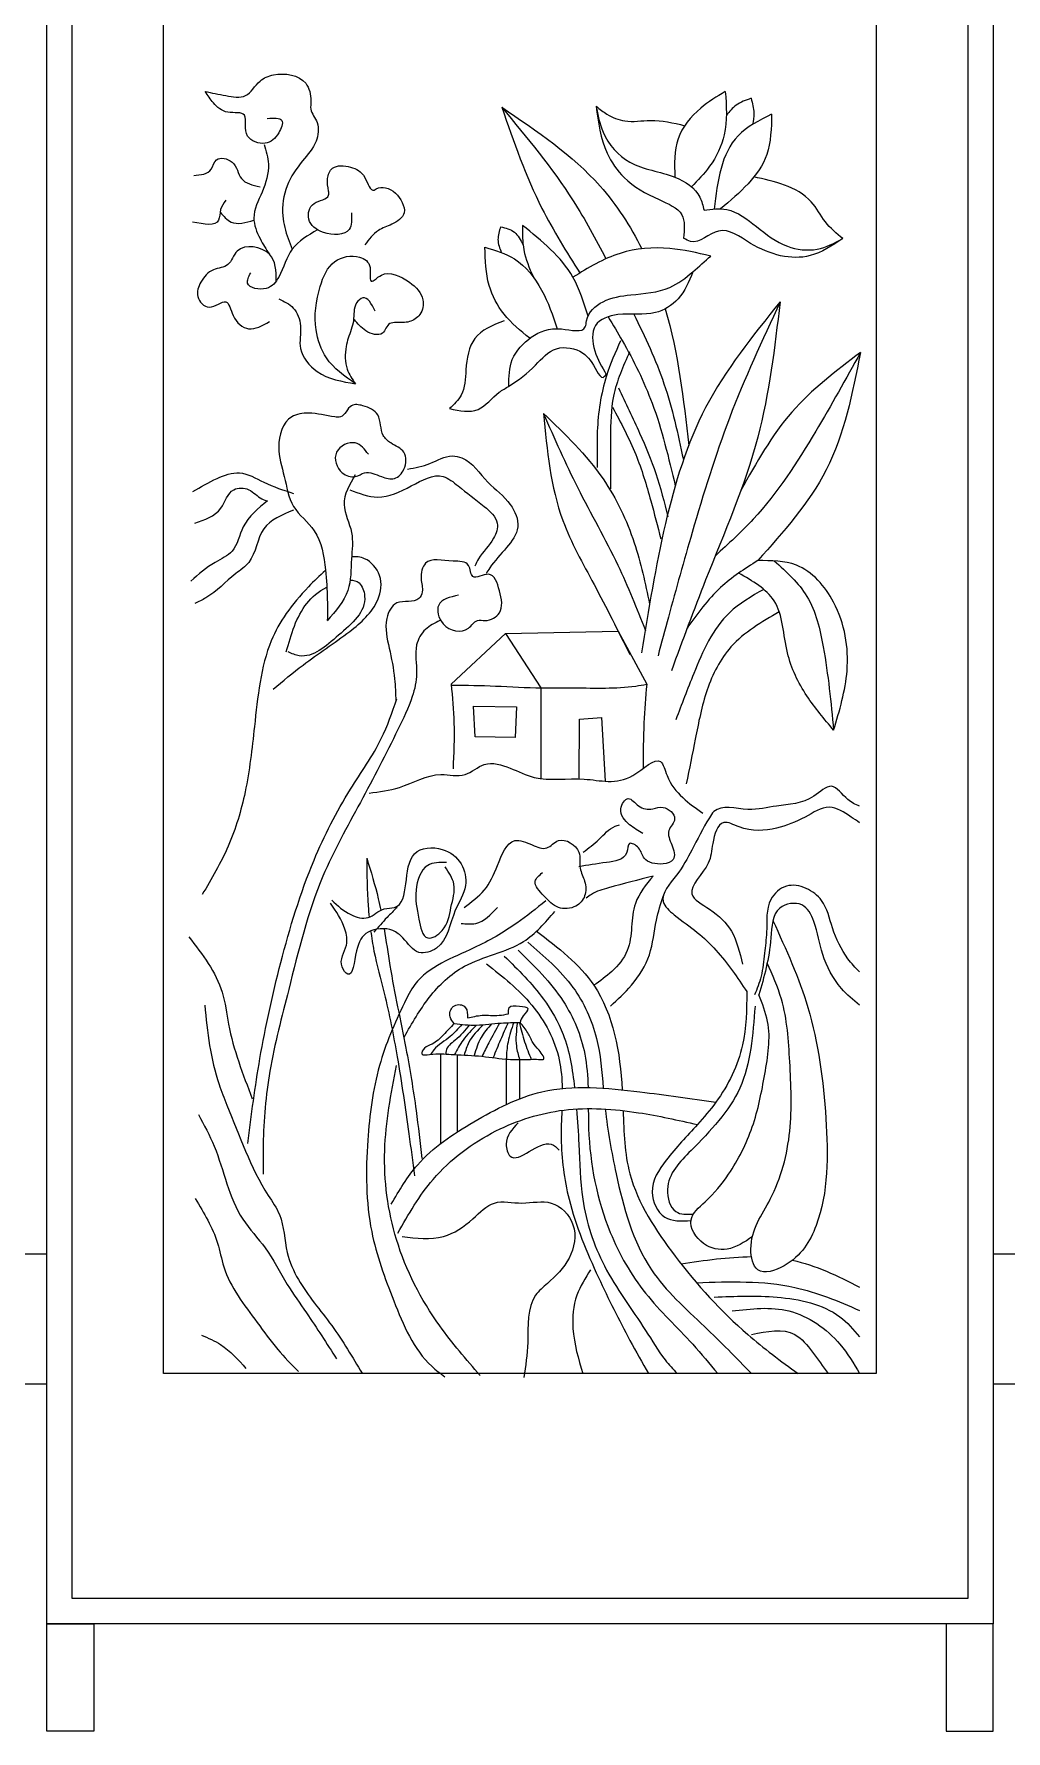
# Model space of a CAD drawing. Extents: x -66030 to 95157, y -13132 to 45879.
# Drawn here: x 17836 to 18603, y 3792 to 5132 of the extents above; entities that cross this region are included whole.
import ezdxf

# ---------------------------------------------------------------- set-up
doc = ezdxf.new("R2010")
doc.units = 0
doc.header["$LTSCALE"] = 100
doc.header["$MEASUREMENT"] = 0
doc.layers.add('7', color=105, linetype='CONTINUOUS')

msp = doc.modelspace()

# ---------------------------------------------------------------- linework, layer by layer
at = {"layer": '7'}
for p, q in [((18266.3, 4543.6), (18266.4, 4590.8)), ((18266.4, 4590.8), (18283.8, 4592.2)), ((18283.8, 4592.2), (18286.7, 4541.8)), ((18156.6, 4326.6), (18156.6, 4255.6)), ((18170, 4325.9), (18170, 4265)), ((18208.6, 4322.5), (18208.6, 4286.6)), ((18219.1, 4322), (18219.1, 4291.1))]:
    msp.add_line(p, q, dxfattribs=at)
for points in [[(17846, 5938), (18592.9, 5938), (18592.9, 3876.5), (17846, 3876.5)], [(17866, 5918), (18572.9, 5918), (18572.9, 3896.5), (17866, 3896.5)], [(17938.2, 5562.4), (18500.7, 5562.4), (18500.7, 4074.1), (17938.2, 4074.1)], [(17825.7, 4066.1), (17846, 4066.1), (17846, 4168.5), (17825.7, 4168.5)], [(18592.9, 4066.1), (18613.3, 4066.1), (18613.3, 4168.5), (18592.9, 4168.5)], [(17846, 3876.5), (17883, 3876.5), (17883, 3791.9), (17846, 3791.9)], [(18592.9, 3876.5), (18555.9, 3876.5), (18555.9, 3791.9), (18592.9, 3791.9)]]:
    msp.add_lwpolyline(points, close=True, dxfattribs=at)
for points in [[(18208.1, 4658.4), (18165.1, 4618.4)], [(18208.1, 4658.4), (18297, 4660.3)], [(18208.1, 4658.4), (18235.8, 4615.5)], [(18297, 4660.3), (18319.5, 4618.4)], [(18182.8, 4601.2), (18216.7, 4600.5), (18215.6, 4576.3), (18184.2, 4577), (18182.8, 4601.2)]]:
    msp.add_lwpolyline(points, dxfattribs=at)
for points in [[(17970.9, 5086.4), (17987.3, 5083.1), (18002.8, 5083.1), (18014.3, 5094.6), (18025, 5099.5), (18050.3, 5092.9), (18054.4, 5079), (18054.4, 5072.5), (18059.3, 5061.8), (18058.5, 5047.1), (18047.9, 5031.6), (18035.6, 5011.9), (18032.3, 4988.2), (18036.4, 4970.2), (18039.7, 4962)], [(18020, 5065.1), (18031.5, 5063.5), (18029, 5053.7), (18018.4, 5045.5), (18004.5, 5051.2), (18002.8, 5060.2), (18002, 5067.6), (17988.9, 5070), (17977.5, 5077.4), (17970.9, 5086.4)], [(18381.5, 5086.4), (18362.1, 5073.2), (18344.2, 5049.1), (18341.8, 5018.7)], [(18381.5, 5086.4), (18380.7, 5052.2), (18369.1, 5027.3), (18354.8, 5011.1)], [(18401.8, 5081), (18390.1, 5075.5), (18382.4, 5067.8)], [(18279.6, 5074.7), (18288.2, 5037.8), (18301.6, 5018.5), (18329.2, 5001), (18347.2, 4989), (18348.6, 4970.6)], [(18279.6, 5074.7), (18285, 5054.4), (18306.2, 5030.5), (18341.8, 5018.7), (18361.5, 5002.9), (18364.7, 4992.7)], [(18279.6, 5074.7), (18288.1, 5068.5), (18302.1, 5063.1), (18322.4, 5063.6), (18349.4, 5059.4)], [(18418.1, 5068.5), (18391.6, 5051.4), (18372.6, 4993.6)], [(18418.1, 5068.5), (18414.2, 5036.6), (18377.8, 4993.7)], [(18017.6, 5044.6), (18020.9, 5029.1), (18015.9, 5007), (18009.4, 4986.5), (18014.3, 4970.2), (18021.7, 4957.9)], [(17961.9, 5020.1), (17975.8, 5025), (17979.9, 5032.4), (17992.2, 5030.7), (17999.6, 5017.6), (18014.3, 5011.1)], [(18086.4, 4990.6), (18084.7, 4977.5), (18064.3, 4975.1), (18052.8, 4985.7), (18056.9, 4998), (18068.4, 5004.6), (18068.4, 5007.8), (18067.5, 5017.6), (18071.6, 5025.8), (18085.6, 5026.6), (18097, 5018.5), (18104.4, 5008.6), (18106, 5009.5), (18113.4, 5010.3), (18126.5, 4998.8), (18128.1, 4990.6), (18118.3, 4981.6), (18107.7, 4976.7), (18097, 4965.3)], [(18474.3, 4970.2), (18460.5, 4983.5), (18449.4, 4999.2), (18428.2, 5012.5), (18404, 5018.9)], [(17987.3, 5000.5), (17983.2, 4993.1), (17981.6, 4984.9), (17961.1, 4983.3)], [(17982.8, 4991), (17991.4, 4983.3), (18009.5, 4984.7)], [(18364.7, 4992.7), (18382.6, 4993.2), (18406.1, 4979.8), (18430.5, 4964.2), (18454, 4961.9), (18474.3, 4970.2)], [(18059.7, 4977.1), (18039.7, 4962), (18029, 4939.9), (18019.2, 4930.9), (18004.5, 4935), (18006.9, 4943.2)], [(18204.2, 4979.6), (18202.1, 4969.4), (18204.7, 4959.3)], [(18204.2, 4979.6), (18215, 4975.3), (18221.9, 4965.3)], [(18221.4, 4980.7), (18222.5, 4961.3), (18229.8, 4940.2)], [(18273.2, 4909), (18261.3, 4939.8), (18221.4, 4980.7)], [(18474.3, 4970.2), (18448.5, 4956.8), (18401.5, 4966.5), (18376.2, 4976.2), (18354.1, 4967.9), (18348.6, 4970.6)], [(18027, 4936.6), (18021.7, 4957.9), (17996.3, 4960.4), (17988.9, 4949.7), (17977.5, 4945.6), (17967.6, 4935.8), (17965.2, 4924.4), (17974.2, 4916.2), (17987.3, 4920.3), (17993, 4909.6), (18005.3, 4899), (18021.7, 4904.7)], [(18191.8, 4963.4), (18215, 4954.3), (18236.5, 4929.6), (18248.9, 4899.1)], [(18227.1, 4891.5), (18206.9, 4910.7), (18195.1, 4933.3), (18191.8, 4963.4)], [(18370, 4956.5), (18337.7, 4962.4), (18298.4, 4958.6), (18261.3, 4939.8)], [(18089.6, 4855.6), (18066.7, 4876.1), (18058.5, 4898.2), (18061.8, 4932.5), (18073.3, 4952.2), (18092.9, 4955.5), (18101.1, 4947.3), (18102.7, 4936.6), (18104.4, 4937.5), (18110.1, 4941.5), (18132.2, 4935.8), (18142.9, 4921.9), (18140.4, 4910.4), (18132.2, 4904.7), (18121.6, 4903.9), (18116.7, 4903.1), (18110.9, 4895.7), (18097.8, 4897.4), (18088.8, 4906.4)], [(18210.7, 4853.7), (18213.4, 4874.7), (18228.4, 4892.4), (18252.1, 4898.9), (18271, 4900.5), (18272, 4905.4), (18285, 4920.4), (18307, 4925.8), (18337.7, 4931.7), (18356, 4944.1), (18370, 4956.5)], [(18355.9, 4944), (18344.2, 4922.6), (18326.4, 4911.8), (18296.8, 4910.2), (18279, 4901.6), (18278.5, 4881.7), (18287.6, 4862.9)], [(18029, 4922.7), (18040.5, 4915.4), (18046.2, 4901.4), (18046.2, 4883.4), (18059.3, 4865.4), (18089.6, 4855.6)], [(18105.2, 4912.9), (18095.4, 4923.5), (18090.5, 4919.4), (18088, 4905.5), (18083.9, 4891.6), (18082.3, 4885.1), (18083.1, 4867.1), (18089.6, 4855.6)], [(18424.7, 4920.2), (18366, 4836.9), (18334.3, 4745.3), (18315.5, 4643.2)], [(18424.7, 4920.2), (18384.8, 4828.6), (18355.4, 4738.3), (18336.6, 4671.4), (18328.4, 4640.9)], [(18424.7, 4920.2), (18407.1, 4813.4), (18366, 4700.7), (18339, 4629.1)], [(18206.9, 4905.4), (18183.8, 4891.4), (18176.8, 4866.6), (18173, 4846.7), (18163.8, 4836)], [(18163.8, 4836), (18186.4, 4835.4), (18203.1, 4848.9), (18210.7, 4853.7), (18231.7, 4870.4), (18248.3, 4883.3), (18268.8, 4880.1), (18280.1, 4865.6), (18285, 4860.7), (18287.6, 4862.9)], [(18298.8, 4889.6), (18287.7, 4861.8), (18280.5, 4818.1), (18280.5, 4789.5)], [(18306, 4880.9), (18293.3, 4845.9), (18290.9, 4813.3), (18290.9, 4772.8)], [(18488.2, 4880.3), (18452.9, 4818.1), (18403.6, 4748.8), (18373.7, 4719.9)], [(18488.2, 4880.3), (18434.1, 4833.3), (18393.8, 4771.4)], [(18488.2, 4880.3), (18461.1, 4787.6), (18407.1, 4716)], [(18297.2, 4852.3), (18313.9, 4816.5), (18326.7, 4784.7), (18336.2, 4750.6)], [(18099.8, 4800), (18089.5, 4808.9), (18074.7, 4801.5), (18079.2, 4785.3), (18089.5, 4782.4), (18096.8, 4785.3), (18110.1, 4782.4), (18120.4, 4780.9), (18127.8, 4788.2), (18127.8, 4801.5), (18117.5, 4808.9), (18111.6, 4814.8), (18107.2, 4831), (18095.4, 4838.3), (18086.5, 4838.3), (18077.7, 4829.5), (18073.3, 4829.5), (18052.6, 4832.4), (18039.3, 4829.5), (18029, 4805.9), (18033.4, 4782.4), (18040.8, 4758.8), (18057, 4739.6), (18065.9, 4708.7), (18067.4, 4685.1), (18067.4, 4668.9)], [(18292.5, 4837.2), (18310.8, 4799.8), (18322.7, 4763.3), (18330.6, 4733.1)], [(18238, 4832.2), (18265, 4773.5), (18296.7, 4712.4), (18318.4, 4660.9)], [(18238, 4832.2), (18253.3, 4747.7), (18277.9, 4697.2), (18306.1, 4642)], [(18238, 4832.2), (18285, 4780.5), (18309.6, 4730.1), (18321.8, 4681.7)], [(18130.8, 4788.2), (18148.4, 4792.7), (18166.1, 4798.6), (18173.5, 4797.1), (18194.2, 4777.9), (18211.8, 4760.3), (18217.7, 4742.6), (18208.9, 4726.4), (18195.6, 4710.2), (18192.7, 4705.7)], [(17961.2, 4770.6), (17980.4, 4780.9), (17998.1, 4785.3), (18017.2, 4777.9), (18040.8, 4769.1)], [(18089.5, 4783.8), (18080.6, 4760.3), (18086.5, 4738.2), (18086.5, 4717.5), (18083.6, 4692.5), (18067.2, 4668.5)], [(18085.1, 4772), (18107.2, 4766.1), (18133.7, 4775), (18158.8, 4782.4), (18170.6, 4775), (18191.2, 4758.8), (18201.5, 4745.5), (18198.6, 4733.7), (18186.8, 4717.5), (18183.8, 4711.6)], [(17962.7, 4745.5), (17983.3, 4757.3), (17993.6, 4772), (18005.4, 4772), (18015.8, 4764.7), (18020.2, 4763.2)], [(18020.2, 4763.2), (18001, 4742.6), (17992.2, 4723.4), (17978.9, 4714.6), (17959.7, 4699.8)], [(18040.8, 4755.8), (18017.2, 4741.1), (18005.4, 4714.6), (17995.1, 4705.7), (17971.5, 4686.6), (17962.7, 4682.2)], [(18171, 4688.7), (18155.3, 4680.9), (18158.8, 4666.1), (18178.8, 4662.6), (18185.8, 4668.7), (18191.9, 4668.7), (18203.2, 4674.8), (18203.2, 4692.2), (18194.5, 4705.2), (18182.3, 4703.5), (18178.8, 4712.2), (18166.6, 4715.6), (18144.9, 4713.9), (18141.4, 4701.7), (18142.3, 4691.3), (18139.7, 4686.1), (18122.3, 4682.6), (18114.4, 4670.4), (18116.2, 4646.9), (18120.5, 4622.6), (18121.4, 4605.2)], [(18407.1, 4716), (18377.8, 4694.8), (18351.3, 4662.5)], [(18467, 4582.2), (18445.9, 4609.2), (18430.6, 4643.2), (18420, 4684.3), (18392.1, 4706.1)], [(18467, 4582.2), (18477.6, 4629.1), (18467, 4683.1), (18437.6, 4712.4), (18407.1, 4716)], [(18420.2, 4715.8), (18445.9, 4687.8), (18458.8, 4647.9), (18467, 4582.2)], [(18411.9, 4693.3), (18384.8, 4674.9), (18356.6, 4626.8), (18342.5, 4590.4)], [(18156.2, 4668.7), (18144.9, 4661.7), (18137.9, 4649.5), (18137.9, 4626.9), (18134.4, 4608.6), (18123.1, 4582.6), (18093.5, 4525.1), (18063.9, 4466.9), (18036.9, 4377.3), (18022.1, 4312.9), (18016.8, 4255), (18016.8, 4231.6)], [(18424.1, 4675.5), (18386, 4647.9), (18367.2, 4613.9), (18357.8, 4575.1), (18350.7, 4539.9)], [(18165.1, 4618.4), (18167.3, 4587.9), (18166.6, 4551.5)], [(18165.9, 4617.7), (18200.1, 4617), (18236.5, 4615.5), (18262.7, 4615.5), (18310.8, 4617), (18319.5, 4618.4)], [(18319.5, 4618.4), (18317.3, 4587.9), (18316.6, 4551.9)], [(18004.6, 4255.9), (18014.2, 4322.9), (18030.7, 4398.6), (18056.9, 4479.5), (18085.7, 4535.5), (18110, 4575.5), (18122.2, 4606.8)], [(18100.3, 4532.5), (18124.3, 4536.9), (18157.1, 4547.1), (18176.1, 4547.1), (18191.3, 4555.1), (18211.7, 4552.2), (18230.7, 4544.9), (18270, 4543.5), (18308.6, 4546.4), (18330.4, 4557.3), (18335.5, 4546.4), (18347.9, 4528.9), (18363.9, 4516.5)], [(18316.3, 4500.6), (18306, 4507.5), (18299.1, 4520.1), (18304.9, 4528.1), (18312.9, 4522.4), (18324.3, 4520.1), (18332.4, 4521.2), (18341.5, 4512.1), (18337, 4502.9), (18339.3, 4491.5), (18340.4, 4480), (18332.4, 4476.6), (18317.5, 4481.1), (18312.9, 4489.2), (18306, 4492.6), (18303.7, 4485.7), (18287.7, 4477.7), (18265.9, 4474.3)], [(18269.3, 4485.7), (18281.9, 4496), (18294.5, 4506.3), (18298, 4507.5)], [(18070.9, 4447.9), (18085.9, 4436.5), (18099.6, 4434.2), (18112.2, 4441), (18120.3, 4442.2), (18136.3, 4484.6), (18158.1, 4488), (18173, 4476.6), (18176.4, 4459.4), (18168.4, 4439.9), (18153.5, 4410.1), (18139.7, 4406.7), (18127.1, 4418.1), (18119.1, 4423.9), (18099.6, 4422.7), (18090.4, 4407.8), (18083.6, 4389.5), (18079, 4395.2), (18082.4, 4412.4), (18081.3, 4425), (18069.8, 4445.6)], [(18175.3, 4442.2), (18191.3, 4455.9), (18201.7, 4475.4), (18215.4, 4494.9), (18229.2, 4491.5), (18240.6, 4489.2), (18249.8, 4494.9), (18265.9, 4485.7), (18267, 4473.1), (18270.5, 4462.8), (18270.5, 4451.3), (18263.6, 4443.3), (18249.8, 4442.2), (18238.4, 4451.3), (18231.5, 4462.8), (18237.2, 4469.7)], [(18161.5, 4477.7), (18146.6, 4475.4), (18137.4, 4455.9), (18139.7, 4433), (18146.6, 4418.1), (18158.1, 4423.9), (18165, 4442.2), (18167.3, 4460.5), (18160.4, 4474.3)], [(18324.5, 4467), (18289.4, 4457.7), (18275.9, 4452.5), (18271.8, 4449.4)], [(18324.5, 4467), (18310.6, 4445.4), (18304.1, 4408.1), (18292, 4391.7), (18277.7, 4380.7)], [(18290.9, 4364.3), (18307.4, 4380.7), (18321.6, 4404.8), (18327.1, 4432.2), (18332.7, 4451.6)], [(18239.8, 4447.3), (18217, 4429.8), (18183, 4410.2), (18136.5, 4381.3), (18128.2, 4366.8), (18108.6, 4317.3), (18099.3, 4258.4), (18102.4, 4186.2), (18119.9, 4131.5), (18149.9, 4079.9), (18160.2, 4071.6)], [(18122.5, 4442.2), (18114.5, 4434.2), (18104.2, 4422.7)], [(18128.2, 4340), (18147.8, 4371), (18175.7, 4395.7), (18222.2, 4415.3), (18247, 4439.1)], [(18173, 4429.6), (18184.5, 4429.6), (18201.7, 4442.2)], [(18419.1, 4431.8), (18446.7, 4363.2), (18460.9, 4275.5), (18453.2, 4191.1), (18428, 4159.3), (18407.2, 4156), (18401.7, 4172.4), (18417, 4211.9), (18432.4, 4265.6), (18432.4, 4320.4), (18425.8, 4369.8), (18414.6, 4398.3)], [(17958.1, 4419), (17984.4, 4375.2), (17989.4, 4350.1), (18008.2, 4291.2)], [(18398.5, 4375.7), (18395.1, 4333.6), (18374.1, 4288.4), (18359.6, 4270.8), (18334.8, 4242.6), (18323.8, 4217.4), (18333.7, 4197.7), (18354.4, 4195)], [(18402.9, 4182.3), (18383, 4172.4), (18364.4, 4176.8), (18354.5, 4195.5), (18365.5, 4209.7), (18384.1, 4231.6), (18402.8, 4268.9), (18412.7, 4310.6), (18414.9, 4352.2), (18408, 4373.1)], [(17970.6, 4365.1), (17981.9, 4302.5), (17988.2, 4286.2), (18020.8, 4214.8), (18029.6, 4199.7), (18035.8, 4169.7), (18044.6, 4148.4), (18070.9, 4112), (18094.8, 4074.4)], [(18167.6, 4350.5), (18164.3, 4355.8), (18166.8, 4363.9), (18175.3, 4364.3), (18178.1, 4357.4), (18178.1, 4354.9)], [(18178.1, 4354.9), (18189.5, 4357), (18202.9, 4357), (18210.4, 4358.2)], [(18210.4, 4358.2), (18211, 4363.1), (18219.1, 4364.3), (18225.6, 4362.3), (18222, 4356.6), (18219.5, 4351.3)], [(18405, 4364.3), (18392.9, 4299.6), (18354.5, 4250.3), (18335.9, 4219.6), (18342.5, 4202), (18356.4, 4200)], [(18167.6, 4350.5), (18159, 4341.6), (18150.1, 4334.3), (18144, 4331), (18142, 4326.5), (18148.1, 4326.1), (18165.1, 4326.1), (18186.7, 4324.9), (18208.2, 4322.5), (18223.2, 4322.1), (18235.8, 4322.1), (18237.8, 4322.1), (18234.6, 4329.4), (18229.7, 4335.5), (18225.6, 4343.2), (18219.5, 4351.3)], [(18173.5, 4349.8), (18164.4, 4340.3), (18151.5, 4329.8), (18148.9, 4326.2)], [(18179.7, 4349.4), (18168.1, 4337.2), (18161.1, 4328.9), (18161, 4326.4)], [(18167.6, 4350.5), (18185, 4349.3), (18204.5, 4350.9), (18219.5, 4351.3)], [(18185.2, 4349.3), (18174.5, 4337.4), (18167.9, 4326)], [(18190.3, 4349.5), (18179.1, 4335.7), (18175.4, 4325.6)], [(18197.1, 4350.2), (18188.7, 4339.4), (18183.4, 4325.2)], [(18203.2, 4350.8), (18194.9, 4335.4), (18189.5, 4324.6)], [(18210, 4351.2), (18204.1, 4337.6), (18198.3, 4323.6)], [(18214.6, 4351.3), (18210, 4335.9), (18208.6, 4322.5)], [(18217.4, 4351.3), (18216.6, 4332.6), (18219.1, 4322)], [(18219, 4351.3), (18223.1, 4336.1), (18228.4, 4322.2)], [(18188.1, 4072.6), (18156.1, 4111.9), (18122, 4180), (18112.7, 4250.2), (18122, 4317.3)], [(18117.9, 4207.9), (18138.5, 4238.8), (18183, 4272.9), (18236.7, 4296.6), (18314.1, 4296.6), (18374.1, 4288.4)], [(17965.6, 4278.7), (17978.1, 4253.6), (18000.7, 4196), (18018.3, 4173.4), (18035.8, 4144.6), (18050.9, 4122.1), (18074.7, 4085.7)], [(18123, 4185.1), (18150.9, 4227.5), (18200.5, 4265.7), (18254.2, 4282.2), (18313.1, 4280.1), (18359.6, 4270.8)], [(18217.9, 4272.2), (18208.6, 4255.2), (18211.7, 4245.9), (18244.2, 4255.2), (18250.4, 4250.6)], [(17963.1, 4212.3), (17980.7, 4177.2), (17985.7, 4158.4), (18012, 4114.5), (18028.3, 4093.2), (18044.6, 4075.7)], [(18126.5, 4182.4), (18159, 4182.4), (18182.3, 4196.4), (18199.3, 4208.8), (18221, 4208.8), (18244.2, 4208.8), (18261.3, 4191.7), (18258.2, 4165.4), (18241.1, 4145.3), (18231.8, 4136), (18225.6, 4098.8), (18222.5, 4071)], [(18275.2, 4156.1), (18264.4, 4136), (18261.3, 4109.7), (18269, 4074.1)], [(18386.8, 4123.6), (18431.7, 4123.6), (18472, 4097.3), (18487.5, 4074.1)], [(17968.1, 4104.5), (17983.2, 4097), (18003.2, 4078.2)]]:
    msp.add_spline(points, degree=3, dxfattribs=at)
for points, knots in [([(18401.8, 5081), (18402.9, 5077.1), (18404.9, 5070.2), (18403.6, 5063.2), (18402.9, 5060.2)], [0, 0, 0, 0, 14.913245, 26.503463, 26.503463, 26.503463, 26.503463]), ([(18205.1, 5073.9), (18225, 5050), (18256.1, 5012.5), (18279.2, 4969.9), (18287.3, 4954.3)], [0, 0, 0, 0, 116.539736, 182.393713, 182.393713, 182.393713, 182.393713]), ([(18205.1, 5073.9), (18214.6, 5046.7), (18230.5, 5000.8), (18256.1, 4959.8), (18266.8, 4943.1)], [0, 0, 0, 0, 107.637029, 181.941232, 181.941232, 181.941232, 181.941232]), ([(18205.1, 5073.9), (18232.9, 5055.1), (18277.4, 5025.1), (18306.7, 4980.1), (18315.6, 4962.2)], [0, 0, 0, 0, 124.572089, 199.128408, 199.128408, 199.128408, 199.128408]), ([(18289, 4908.4), (18292.9, 4902.2), (18306, 4880.4), (18327.5, 4837), (18336.8, 4797.1), (18342, 4775)], [233.459978, 233.459978, 233.459978, 233.459978, 260.802118, 329.241673, 414.35237, 414.35237, 414.35237, 414.35237]), ([(18309.2, 4910.7), (18318.1, 4892.7), (18335.5, 4855.9), (18344.1, 4816), (18348.4, 4795.8)], [243.372102, 243.372102, 243.372102, 243.372102, 318.672041, 396.096665, 396.096665, 396.096665, 396.096665]), ([(18024.6, 4614.4), (18032.4, 4620.9), (18051.8, 4637.3), (18082.1, 4656.6), (18107.8, 4679.1), (18111.8, 4704.4), (18098.9, 4718.5), (18090.1, 4719.4), (18086.6, 4718.9)], [0, 0, 0, 0, 38.085529, 94.999164, 136.878022, 160.954936, 183.198204, 197.542353, 197.542353, 197.542353, 197.542353]), ([(18065.9, 4708.1), (18061.3, 4704.2), (18041.7, 4684.9), (18016.7, 4650.6), (18010.5, 4590), (18004.4, 4535.7), (17991, 4490.2), (17976, 4464.8), (17968.6, 4452.3)], [225.632482, 225.632482, 225.632482, 225.632482, 245.171458, 310.238721, 396.795521, 462.083889, 518.158695, 572.6973, 572.6973, 572.6973, 572.6973]), ([(18034.9, 4643.9), (18038.9, 4657.8), (18044.9, 4678.7), (18060.5, 4691.8), (18067, 4695.1)], [0, 0, 0, 0, 52.137686, 78.267031, 78.267031, 78.267031, 78.267031]), ([(18085.1, 4700.5), (18087.9, 4700.6), (18094, 4699.2), (18101.3, 4677.9), (18076.7, 4658.1), (18053.5, 4636.7), (18039.4, 4642.6), (18036.4, 4643.9)], [99.94283, 99.94283, 99.94283, 99.94283, 110.185556, 124.250485, 170.867216, 214.668948, 226.3556, 226.3556, 226.3556, 226.3556]), ([(18235.8, 4615.5), (18235.8, 4605.6), (18235.8, 4581.7), (18235.8, 4557.9), (18235.8, 4544)], [0, 0, 0, 0, 37.413002, 89.705362, 89.705362, 89.705362, 89.705362]), ([(18487.5, 4522.2), (18484.2, 4523.4), (18476.1, 4527.5), (18466, 4543.3), (18447.3, 4523.8), (18424.1, 4523.6), (18399.1, 4517), (18376.1, 4524.5), (18364.7, 4506.2), (18355.9, 4488.8), (18344.7, 4468.1), (18326.8, 4449), (18344, 4433.5), (18364.6, 4420.1), (18383.6, 4398.1), (18394.8, 4381.2), (18398.5, 4375.7)], [12.91702, 12.91702, 12.91702, 12.91702, 25.84168, 46.721737, 66.678078, 104.917043, 133.373666, 167.149363, 174.706951, 211.008443, 240.26881, 269.426621, 286.403193, 315.100553, 366.64291, 391.661562, 391.661562, 391.661562, 391.661562]), ([(18487.5, 4509.1), (18485.3, 4510.6), (18477.7, 4515.6), (18463, 4525.5), (18443.4, 4511.8), (18420.6, 4503.3), (18398.4, 4501.4), (18377.1, 4513.8), (18370.6, 4492.4), (18370.3, 4473.8), (18346.1, 4453.7), (18372.4, 4439.7), (18388.8, 4424.1), (18392.9, 4406.6), (18395, 4397.4)], [17.808305, 17.808305, 17.808305, 17.808305, 27.43558, 51.278604, 77.120297, 107.405604, 144.389157, 160.219332, 183.550918, 203.585472, 238.103136, 261.211753, 291.95351, 326.313802, 326.313802, 326.313802, 326.313802]), ([(18098.5, 4481.1), (18101.8, 4470.5), (18106, 4456.9), (18109, 4443), (18109.6, 4440)], [0, 0, 0, 0, 41.822379, 53.470861, 53.470861, 53.470861, 53.470861]), ([(18098.5, 4481.1), (18098.6, 4468.5), (18098.8, 4452.9), (18100.1, 4437.4), (18100.3, 4434.4)], [0, 0, 0, 0, 47.413326, 58.616797, 58.616797, 58.616797, 58.616797]), ([(18487.5, 4391.3), (18484.2, 4394.5), (18475, 4404.7), (18465.6, 4424.3), (18460.9, 4446.7), (18445.9, 4458.4), (18429, 4461.5), (18412.7, 4446.5), (18415.2, 4425.5), (18412.1, 4405.5), (18410.9, 4388.5), (18406.5, 4377.9), (18404.6, 4373.1)], [22.420189, 22.420189, 22.420189, 22.420189, 39.96427, 73.981705, 103.239251, 122.592368, 142.283689, 162.325982, 195.209515, 215.967017, 239.015244, 258.603781, 258.603781, 258.603781, 258.603781]), ([(18487.5, 4365), (18482.3, 4369), (18469.7, 4380), (18456.9, 4403.8), (18454.1, 4427.4), (18443.7, 4447.9), (18418.3, 4443.3), (18418.3, 4409.1), (18412.1, 4387.3), (18408, 4373.1)], [21.722208, 21.722208, 21.722208, 21.722208, 46.345965, 84.765622, 118.500926, 138.715945, 160.704493, 191.302079, 249.051542, 249.051542, 249.051542, 249.051542]), ([(18101.6, 4423.7), (18102.3, 4418.3), (18105, 4401.8), (18114.1, 4369.1), (18123.6, 4321), (18130.5, 4272.6), (18134.8, 4241.3), (18136.3, 4230.2)], [72.169954, 72.169954, 72.169954, 72.169954, 92.302248, 135.147171, 199.646093, 276.623217, 318.665193, 318.665193, 318.665193, 318.665193]), ([(18112.3, 4425.3), (18113.8, 4415.7), (18118.3, 4384), (18128.9, 4336.6), (18137.3, 4285.7), (18140.6, 4256.6), (18142, 4244)], [72.139767, 72.139767, 72.139767, 72.139767, 108.876328, 192.246966, 254.813642, 302.552565, 302.552565, 302.552565, 302.552565]), ([(18232.6, 4423.5), (18249.5, 4410.5), (18289.6, 4379.6), (18298.5, 4327.6), (18300.1, 4298.3)], [0, 0, 0, 0, 77.987948, 185.092885, 185.092885, 185.092885, 185.092885]), ([(18217.9, 4408.5), (18230.8, 4395.9), (18254.6, 4372.7), (18271.2, 4332.7), (18272.9, 4308.9), (18273.2, 4300)], [0, 0, 0, 0, 67.380663, 123.9599, 157.31329, 157.31329, 157.31329, 157.31329]), ([(18225.6, 4414.7), (18238.5, 4403.6), (18262.8, 4382.9), (18281.9, 4340.8), (18284.1, 4312.7), (18285.2, 4299.5)], [0, 0, 0, 0, 63.139904, 118.71306, 168.36358, 168.36358, 168.36358, 168.36358]), ([(18193.1, 4397.6), (18205.8, 4387.6), (18231.2, 4367.6), (18250.8, 4330.4), (18252.6, 4306.9), (18252.8, 4299.3)], [0, 0, 0, 0, 60.459053, 121.213622, 149.802753, 149.802753, 149.802753, 149.802753]), ([(18207.1, 4403.8), (18218, 4393), (18236.5, 4374.7), (18257, 4339.2), (18260.9, 4314.2), (18262.5, 4299.9)], [0, 0, 0, 0, 57.712795, 97.675991, 151.461176, 151.461176, 151.461176, 151.461176]), ([(18252.5, 4282), (18252.2, 4274.6), (18251.2, 4250.9), (18257.2, 4205.5), (18279.4, 4152.8), (18301.9, 4107.6), (18316, 4082.8), (18321, 4074.1)], [171.407424, 171.407424, 171.407424, 171.407424, 198.855909, 259.509286, 342.412812, 411.846607, 449.688929, 449.688929, 449.688929, 449.688929]), ([(18264.1, 4283.1), (18264.9, 4273.8), (18266.4, 4250.1), (18267.2, 4207.7), (18284, 4156), (18313.4, 4117.8), (18330.8, 4088.1), (18340.2, 4077.6), (18343.6, 4074.1)], [172.645078, 172.645078, 172.645078, 172.645078, 207.67847, 262.149705, 331.496753, 407.413857, 442.40367, 460.472581, 460.472581, 460.472581, 460.472581]), ([(18273.4, 4283.4), (18273.4, 4278.1), (18273.7, 4244.7), (18283.7, 4193), (18316.3, 4135.9), (18351, 4103.8), (18369.1, 4082), (18375.5, 4074.1)], [178.150171, 178.150171, 178.150171, 178.150171, 197.799208, 302.837922, 372.409855, 441.093055, 479.319728, 479.319728, 479.319728, 479.319728]), ([(18286.7, 4283), (18288.7, 4265.9), (18296.4, 4222.7), (18313.9, 4157.6), (18363.6, 4113.6), (18390.1, 4086.6), (18402.3, 4074.1)], [189.189134, 189.189134, 189.189134, 189.189134, 254.027293, 355.330561, 432.24353, 498.169794, 498.169794, 498.169794, 498.169794]), ([(18300.8, 4281.8), (18301.4, 4264.6), (18302.8, 4223.3), (18342.7, 4162.4), (18389.3, 4111), (18425.3, 4084), (18438.9, 4074.1)], [205.238681, 205.238681, 205.238681, 205.238681, 268.499594, 361.434247, 467.202132, 530.423248, 530.423248, 530.423248, 530.423248]), ([(18358.8, 4145.9), (18385.1, 4146.8), (18429.8, 4148.3), (18470.7, 4131.4), (18487.5, 4124)], [0, 0, 0, 0, 97.280617, 165.418608, 165.418608, 165.418608, 165.418608]), ([(18372.8, 4134.5), (18389.2, 4135.2), (18422.6, 4136.6), (18466.2, 4127.6), (18482.7, 4109), (18487.5, 4103.2)], [0, 0, 0, 0, 62.139743, 127.238763, 155.107545, 155.107545, 155.107545, 155.107545]), ([(18402.3, 4105), (18414.6, 4107.6), (18434.1, 4111.6), (18450.9, 4090.7), (18458.6, 4079.7), (18462.6, 4074.1)], [0, 0, 0, 0, 42.721071, 67.42798, 93.607664, 93.607664, 93.607664, 93.607664])]:
    msp.add_open_spline(points, degree=3, knots=knots, dxfattribs=at)
for points in [[(18334.1, 4914.8), (18344.5, 4879.6), (18348.6, 4843.3), (18352.6, 4807)], [(18346.6, 4160.8), (18365.2, 4163.6), (18383.9, 4166.3), (18402.1, 4166.5)], [(18434.5, 4163.6), (18452.7, 4159.7), (18470.1, 4151.4), (18487.5, 4142.4)]]:
    msp.add_open_spline(points, degree=3, dxfattribs=at)

doc.saveas('drawing.dxf')
